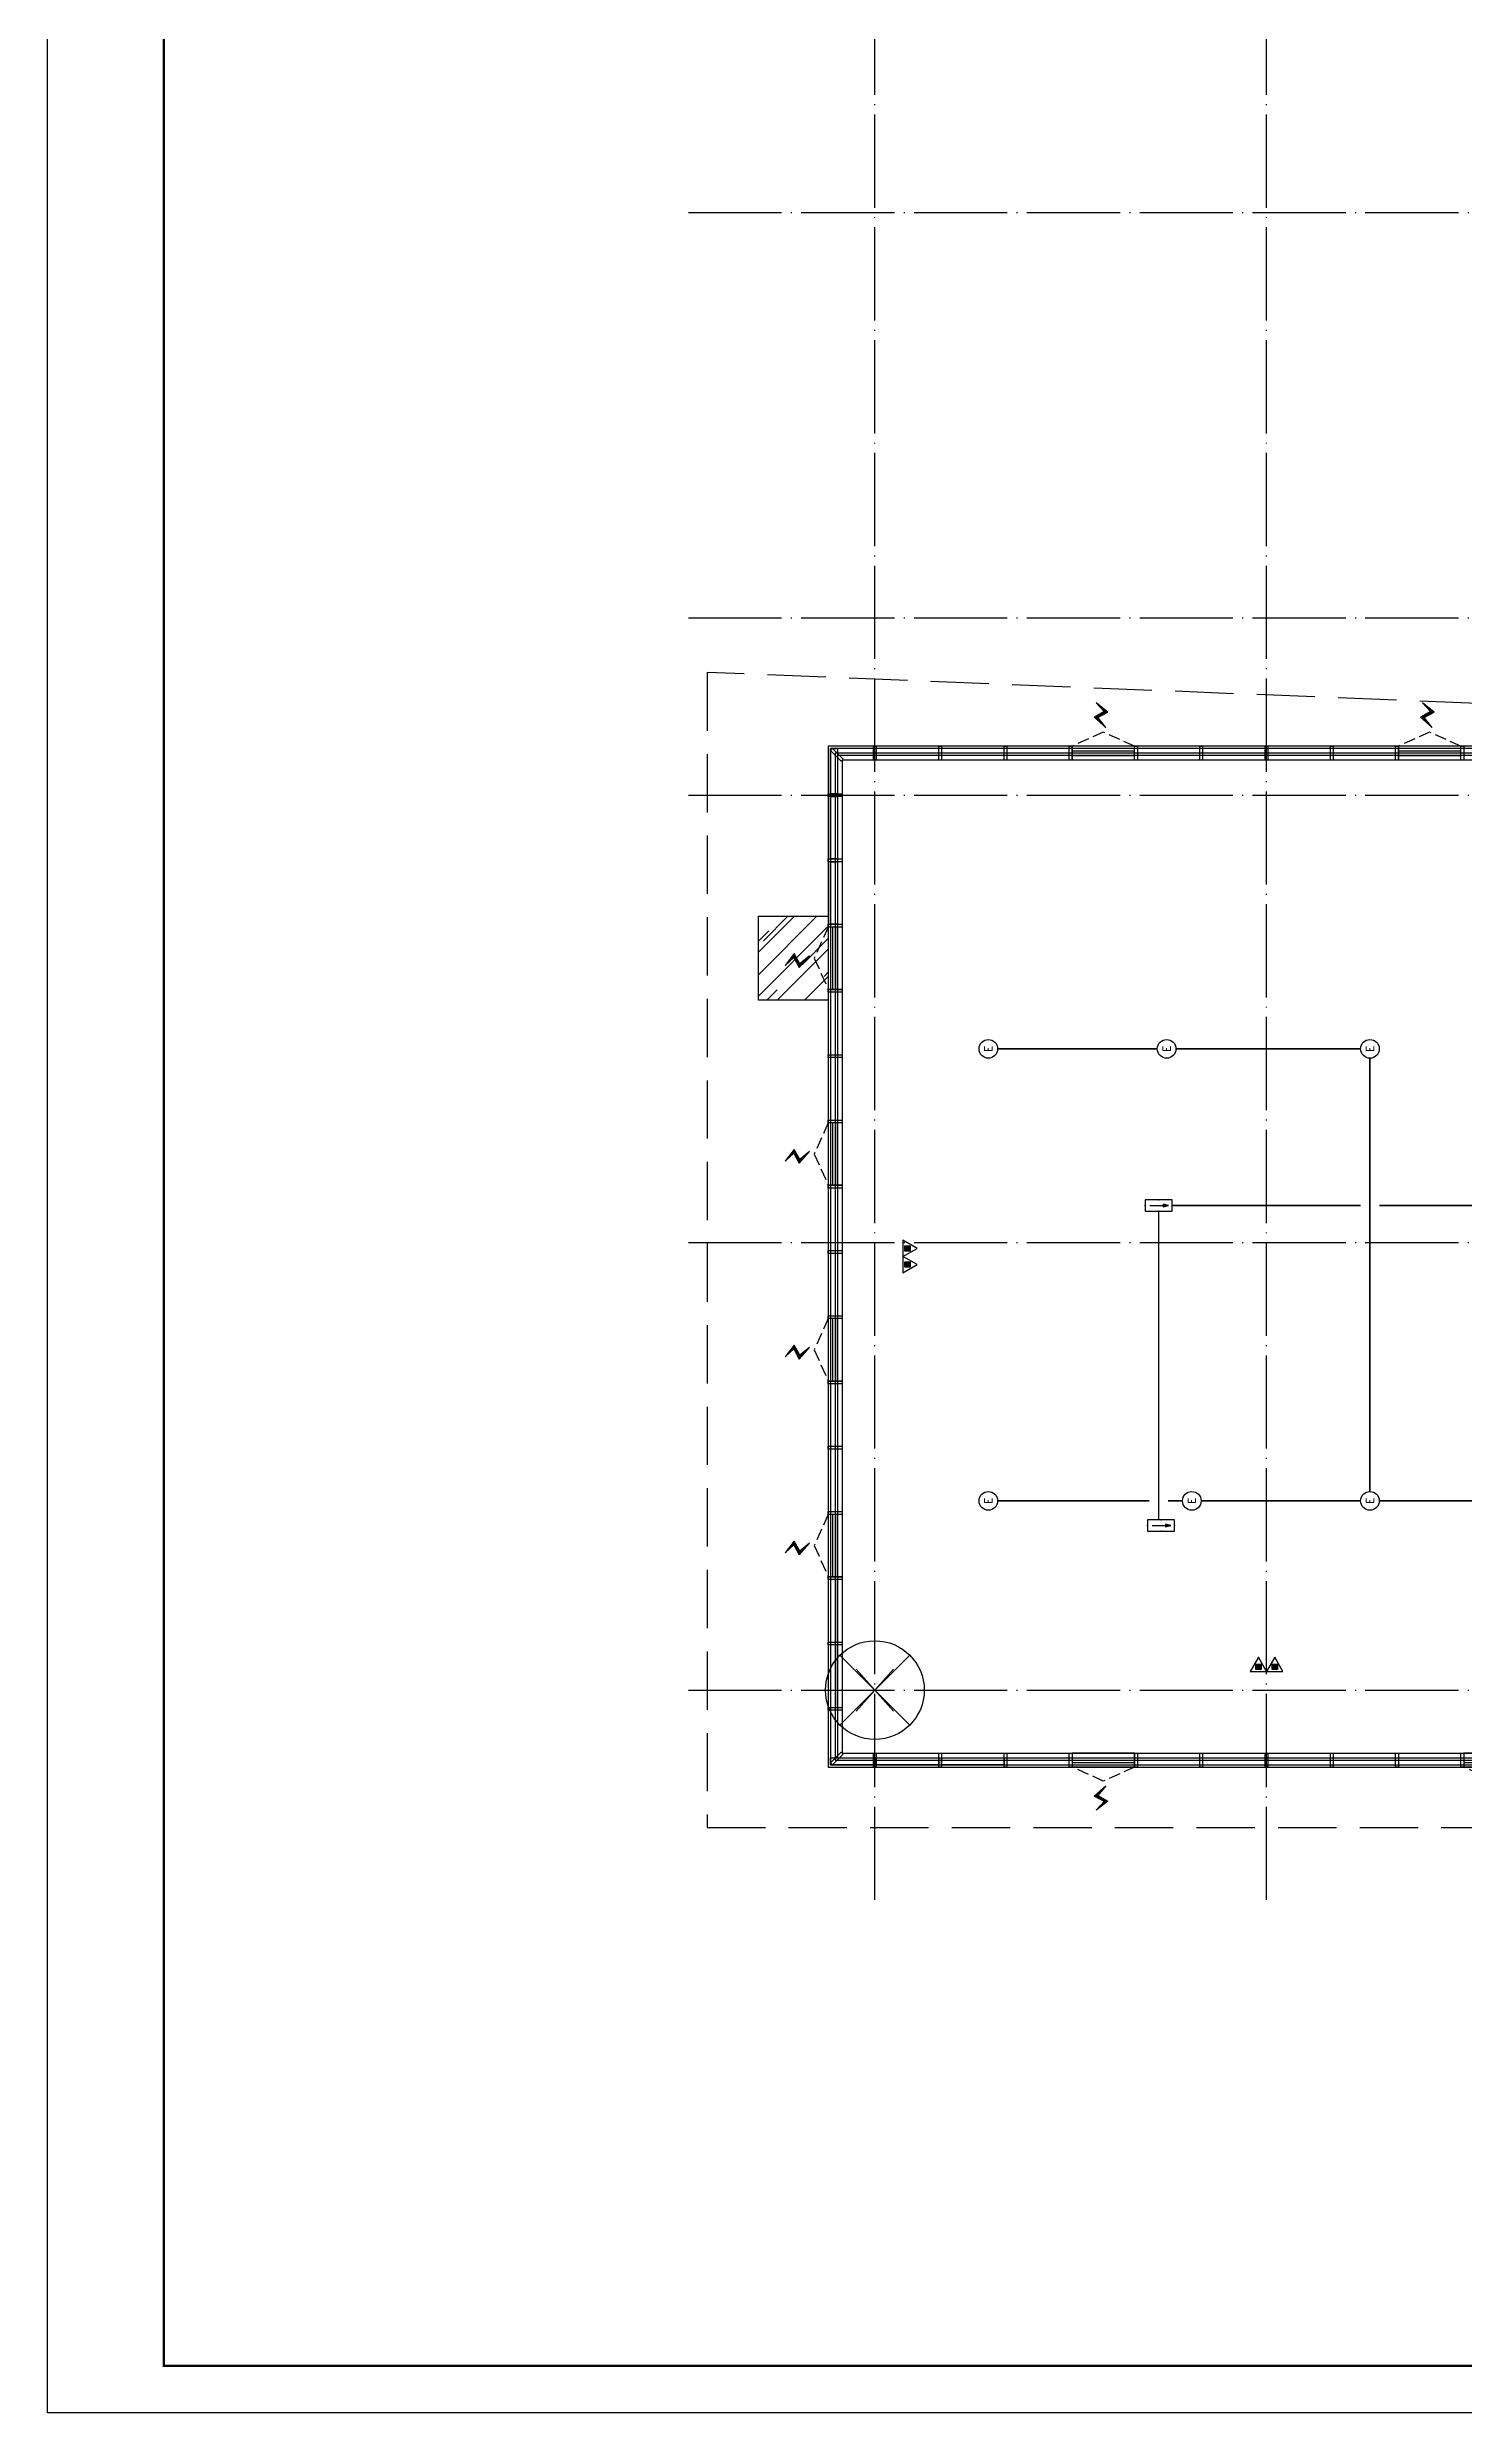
# Model space of a CAD drawing. Extents: x -2209072 to 495824, y -92434 to 572724.
# Drawn here: x 160259 to 190642, y 73600 to 124341 of the extents above; entities that cross this region are included whole.
import ezdxf
from ezdxf.enums import TextEntityAlignment as Align

# ---------------------------------------------------------------- set-up
doc = ezdxf.new("R2010")
doc.units = 0
doc.header["$LTSCALE"] = 1000
doc.header["$MEASUREMENT"] = 0
for name, pattern in [('6#7#幕墙$0$DASH', [0.35, 0.25, -0.1]), ('DASH', [0.35, 0.25, -0.1]), ('X-104 6#7#平面$0$104-1112 结构$0$$AUDIT_BAD_LTYPE1', [0]), ('X-104 6#7#平面$0$DOTE', [2.42, 2, -0.2, 0.02, -0.2])]:
    doc.linetypes.add(name, pattern=pattern)
doc.layers.get('0').update_dxf_attribs({"linetype": 'CONTINUOUS'})
doc.layers.get('Defpoints').update_dxf_attribs({"linetype": 'CONTINUOUS'})
doc.layers.add('6#7#幕墙$0$04-不打印_辅助线', color=165, linetype='CONTINUOUS', plot=False)
for name, color, linetype in [('6#7#幕墙$0$04-电动窗', 1, 'CONTINUOUS'), ('6#7#幕墙$0$A-C_玻璃幕墙', 140, 'CONTINUOUS'), ('6#7#幕墙$0$A-C_窗', 140, 'CONTINUOUS'), ('6#7#幕墙$0$A-O_屋面', 201, 'CONTINUOUS'), ('6#7#幕墙$0$A-TECH_结构', 21, 'CONTINUOUS'), ('EQUIP-照明', 3, 'CONTINUOUS'), ('WIRE-应急', 2, 'DASH'), ('X-104 6#7#平面$0$A-C_玻璃幕墙', 140, 'CONTINUOUS'), ('X-104 6#7#平面$0$A-E_楼梯', 171, 'CONTINUOUS'), ('X-104 6#7#平面$0$A-TECH_结构', 21, 'CONTINUOUS'), ('X-104 6#7#平面$0$A_AXIS-轴线', 36, 'X-104 6#7#平面$0$DOTE'), ('X-104 6#7#平面$0$A_STR-砌块墙', 121, 'CONTINUOUS'), ('X-104 6#7#平面$0$EH_玻璃', 156, 'CONTINUOUS'), ('X-104 6#7#平面$0$EQUIP_消防-01', 7, 'CONTINUOUS'), ('X-104 6#7#平面$0$TWT_TEXT', 7, 'CONTINUOUS')]:
    doc.layers.add(name, color=color, linetype=linetype)
doc.layers.add('X-104 6#7#平面$0$000套内', color=226, linetype='CONTINUOUS', lineweight=30, plot=False)
doc.styles.add('_TEL_DIM', font='SIMPLEX', dxfattribs={"width": 0.8, "height": 3.5, "bigfont": 'HZTXT'})

# ---------------------------------------------------------------- blocks, each defined once
blk = doc.blocks.new('X-104 6#7#平面$0$1f结构')
at = {"layer": 'Defpoints'}
for p, q in [((-400, -450), (400, 450)), ((-400, 450), (400, -450))]:
    blk.add_line(p, q, dxfattribs=at)
blk = doc.blocks.new('图框-A0+1-4')
for points, const_width in [([(0.02, 0.02), (1486.02, 0.02), (1486.02, 841.03), (0.02, 841.03)], 0.05), ([(1411.02, 831.03), (25.02, 831.03), (25.02, 10.03), (1411.02, 10.03)], 0.5)]:
    blk.add_lwpolyline(points, close=True, dxfattribs=dict(const_width=const_width))
at = {"const_width": 0.05}
blk.add_lwpolyline([(0.02, 420.53), (2.02, 420.53)], dxfattribs=at)
blk = doc.blocks.new('X-104 6#7#平面$0$dsgdfg')
at = {"layer": 'X-104 6#7#平面$0$A_AXIS-轴线'}
for points in [[(0, -4500), (0, 60900)], [(8400, -4500), (8400, 60900)], [(-4000, 31700), (114300, 31700)], [(-4000, 23000), (114300, 23000)], [(-4000, 19200), (114300, 19200)], [(-4000, 9600), (114300, 9600)], [(-4000, 0), (114300, 0)]]:
    blk.add_lwpolyline(points, dxfattribs=at)
blk = doc.blocks.new('X-104 6#7#平面$0$esafrg')
at = {"layer": 'X-104 6#7#平面$0$A-TECH_结构'}
blk.add_lwpolyline([(0, 21300), (0, 0), (51800, 0), (51800, 21300)], close=True, dxfattribs=at)
blk = doc.blocks.new('X-104 6#7#平面$0$A$C4EF3200C')
at = {"layer": 'X-104 6#7#平面$0$EH_玻璃'}
h = blk.add_hatch(dxfattribs=at)
h.set_pattern_fill('AR-RROOF', color=256, scale=600, angle=135)
h.set_pattern_definition([(135, (238369.9, -6000.3), (-1724.2092, 646.5784), [11430, -1524, 3810, -762]), (135, (237383.9, -5553.1), (-177.809, -1255.44), [2286, -251.46, 4572, -571.5]), (135, (237642.53, -6188.87), (-3162.8462, 2440.8336), [6096, -1066.8, 3048, -762])])
h.paths.add_polyline_path([(-1630, -500), (-1630, 1000), (170, 1000), (170, -500)])
at = {"layer": 'X-104 6#7#平面$0$A-C_玻璃幕墙'}
blk.add_lwpolyline([(-1630, -500), (-1630, 1000), (170, 1000), (170, -500)], close=True, dxfattribs=at)
blk = doc.blocks.new('6#7#幕墙$0$$TCHSYS$WIN2D')
for p, q in [((-0.5, 0.5), (0.5, 0.5)), ((-0.5, 0.5), (-0.5, -0.5)), ((0.5, 0.5), (0.5, -0.5)), ((0.5, 0.167), (-0.5, 0.167)), ((0.5, -0.167), (-0.5, -0.167)), ((-0.5, -0.5), (0.5, -0.5))]:
    blk.add_line(p, q)
blk = doc.blocks.new('6#7#幕墙$0$开启扇')
at = {"layer": '6#7#幕墙$0$04-电动窗'}
h = blk.add_hatch(color=1, dxfattribs=at)
h.dxf.hatch_style = 1
h.paths.add_polyline_path([(822, 978), (651, 790), (867, 672), (619, 453), (788, 663), (571, 780)])
at = {"layer": '6#7#幕墙$0$04-电动窗', "color": 1}
blk.add_lwpolyline([(822, 978), (651, 790), (867, 672), (619, 453), (788, 663), (571, 780), (822, 978)], close=True, dxfattribs=at)
at = {"layer": '6#7#幕墙$0$A-C_窗', "linetype": '6#7#幕墙$0$DASH'}
blk.add_lwpolyline([(0, 50), (670, 350), (1340, 50)], dxfattribs=at)
at = {"layer": '6#7#幕墙$0$A-C_窗', "xscale": -1340, "yscale": 300, "zscale": 1340, "rotation": 180}
blk.add_blockref('6#7#幕墙$0$$TCHSYS$WIN2D', (670, -100), dxfattribs=at)
blk = doc.blocks.new('*U1932')
at = {"layer": '6#7#幕墙$0$A-C_玻璃幕墙', "rotation": 180}
blk.add_blockref('6#7#幕墙$0$开启扇', (670, 50), dxfattribs=at)
blk = doc.blocks.new('*U1933')
at = {"color": 0, "linetype": 'ByBlock', "lineweight": -2, "transparency": 16777216}
for p in [(0, 0), (8400, 0), (16800, 0), (25200, 0), (33600, 0), (42000, 0)]:
    blk.add_blockref('*U1932', p, dxfattribs=at)
blk = doc.blocks.new('6#7#幕墙$0$FDFSG')
at = {"layer": 'Defpoints'}
blk.add_lwpolyline([(-749, 749), (0, 0), (-749, -749), (749, 749), (0, 0), (749, -749)], dxfattribs=at)
blk.add_circle((0, 0), 1059, dxfattribs=at)
blk = doc.blocks.new('6#7#幕墙$0$RDSSSD')
at = {"layer": '6#7#幕墙$0$A-C_玻璃幕墙'}
for points in [[(-30, 87750), (30, 87750), (30, 87450), (-30, 87450)], [(1370, 87750), (1430, 87750), (1430, 87450), (1370, 87450)], [(2770, 87750), (2830, 87750), (2830, 87450), (2770, 87450)], [(4170, 87750), (4230, 87750), (4230, 87450), (4170, 87450)], [(5570, 87750), (5630, 87750), (5630, 87450), (5570, 87450)], [(6970, 87750), (7030, 87750), (7030, 87450), (6970, 87450)], [(8370, 87750), (8430, 87750), (8430, 87450), (8370, 87450)], [(9770, 87750), (9830, 87750), (9830, 87450), (9770, 87450)], [(11170, 87750), (11230, 87750), (11230, 87450), (11170, 87450)], [(12570, 87750), (12630, 87750), (12630, 87450), (12570, 87450)], [(13970, 87750), (14030, 87750), (14030, 87450), (13970, 87450)], [(15370, 87750), (15430, 87750), (15430, 87450), (15370, 87450)], [(16770, 87750), (16830, 87750), (16830, 87450), (16770, 87450)], [(18170, 87750), (18230, 87750), (18230, 87450), (18170, 87450)], [(19570, 87750), (19630, 87750), (19630, 87450), (19570, 87450)], [(20970, 87750), (21030, 87750), (21030, 87450), (20970, 87450)], [(22370, 87750), (22430, 87750), (22430, 87450), (22370, 87450)], [(23770, 87750), (23830, 87750), (23830, 87450), (23770, 87450)], [(25170, 87750), (25230, 87750), (25230, 87450), (25170, 87450)], [(26570, 87750), (26630, 87750), (26630, 87450), (26570, 87450)], [(27970, 87750), (28030, 87750), (28030, 87450), (27970, 87450)], [(29370, 87750), (29430, 87750), (29430, 87450), (29370, 87450)], [(30770, 87750), (30830, 87750), (30830, 87450), (30770, 87450)], [(32170, 87750), (32230, 87750), (32230, 87450), (32170, 87450)], [(33570, 87750), (33630, 87750), (33630, 87450), (33570, 87450)], [(34970, 87750), (35030, 87750), (35030, 87450), (34970, 87450)], [(36370, 87750), (36430, 87750), (36430, 87450), (36370, 87450)], [(37770, 87750), (37830, 87750), (37830, 87450), (37770, 87450)], [(39170, 87750), (39230, 87750), (39230, 87450), (39170, 87450)], [(40570, 87750), (40630, 87750), (40630, 87450), (40570, 87450)], [(41970, 87750), (42030, 87750), (42030, 87450), (41970, 87450)], [(43370, 87750), (43430, 87750), (43430, 87450), (43370, 87450)], [(44770, 87750), (44830, 87750), (44830, 87450), (44770, 87450)], [(46170, 87750), (46230, 87750), (46230, 87450), (46170, 87450)], [(47570, 87750), (47630, 87750), (47630, 87450), (47570, 87450)], [(48970, 87750), (49030, 87750), (49030, 87450), (48970, 87450)], [(50370, 87750), (50430, 87750), (50430, 87450), (50370, 87450)]]:
    blk.add_lwpolyline(points, close=True, dxfattribs=at)
blk = doc.blocks.new('6#7#幕墙$0$jiao')
at = {"layer": '6#7#幕墙$0$A-C_窗'}
blk.add_lwpolyline([(51079, -1171), (51308, -1400), (51350, -1358), (51121, -1129)], close=True, dxfattribs=at)
blk = doc.blocks.new('6#7#幕墙$0$ii')
blk.add_lwpolyline([(-1340, 0), (0, 0), (0, -150), (-1340, -150)], close=True)
blk = doc.blocks.new('6#7#幕墙$0$AUDIT_I_180910175819-0')
blk.add_lwpolyline([(-970, 0), (0, 0), (0, -150), (-970, -150)], close=True)
blk = doc.blocks.new('*U1967')
blk.add_lwpolyline([(-1360, 0), (-20, 0), (-20, -150), (-1360, -150)], close=True)
blk = doc.blocks.new('*U1968')
blk.add_lwpolyline([(-1360, 0), (-440, 0), (-440, -150), (-1360, -150)], close=True)
blk = doc.blocks.new('*U1960')
at = {"layer": '6#7#幕墙$0$A-C_玻璃幕墙', "xscale": -1, "rotation": 90}
blk.add_blockref('6#7#幕墙$0$开启扇', (50, 670), dxfattribs=at)
blk = doc.blocks.new('6#7#幕墙')
at = {"layer": '6#7#幕墙$0$04-不打印_辅助线'}
blk.add_lwpolyline([(160262, 162700), (317912, 162700), (317912, 73600), (160262, 73600)], close=True, dxfattribs=at)
at = {"layer": '6#7#幕墙$0$A-C_玻璃幕墙'}
blk.add_lwpolyline([(177012, 109350), (177012, 87450), (229412, 87450), (229412, 109350), (177012, 109350)], dxfattribs=at)
for points in [[(177062, 109300), (177062, 87500), (229362, 87500), (229362, 109300)], [(177212, 109150), (177212, 87650), (229212, 87650), (229212, 109150)], [(177982, 109350), (178042, 109350), (178042, 109050), (177982, 109050)], [(179382, 109350), (179442, 109350), (179442, 109050), (179382, 109050)], [(180782, 109350), (180842, 109350), (180842, 109050), (180782, 109050)], [(182182, 109350), (182242, 109350), (182242, 109050), (182182, 109050)], [(183582, 109350), (183642, 109350), (183642, 109050), (183582, 109050)], [(184982, 109350), (185042, 109350), (185042, 109050), (184982, 109050)], [(186382, 109350), (186442, 109350), (186442, 109050), (186382, 109050)], [(187782, 109350), (187842, 109350), (187842, 109050), (187782, 109050)], [(189182, 109350), (189242, 109350), (189242, 109050), (189182, 109050)], [(190582, 109350), (190642, 109350), (190642, 109050), (190582, 109050)], [(177312, 108330), (177312, 108270), (177012, 108270), (177012, 108330)], [(177312, 106930), (177312, 106870), (177012, 106870), (177012, 106930)], [(177312, 105530), (177312, 105470), (177012, 105470), (177012, 105530)], [(177312, 104130), (177312, 104070), (177012, 104070), (177012, 104130)], [(177312, 102730), (177312, 102670), (177012, 102670), (177012, 102730)], [(177312, 101330), (177312, 101270), (177012, 101270), (177012, 101330)], [(177312, 99930), (177312, 99870), (177012, 99870), (177012, 99930)], [(177312, 98530), (177312, 98470), (177012, 98470), (177012, 98530)], [(177312, 97130), (177312, 97070), (177012, 97070), (177012, 97130)], [(177312, 95730), (177312, 95670), (177012, 95670), (177012, 95730)], [(177312, 94330), (177312, 94270), (177012, 94270), (177012, 94330)], [(177312, 92930), (177312, 92870), (177012, 92870), (177012, 92930)], [(177312, 91530), (177312, 91470), (177012, 91470), (177012, 91530)], [(177312, 90130), (177312, 90070), (177012, 90070), (177012, 90130)], [(177312, 88730), (177312, 88670), (177012, 88670), (177012, 88730)]]:
    blk.add_lwpolyline(points, close=True, dxfattribs=at)
at = {"layer": '6#7#幕墙$0$A-C_窗'}
blk.add_lwpolyline([(177333, 87729), (177104, 87500), (177062, 87542), (177291, 87771)], close=True, dxfattribs=at)
at = {"layer": '6#7#幕墙$0$A-O_屋面', "linetype": '6#7#幕墙$0$DASH', "ltscale": 5}
blk.add_lwpolyline([(213680, 109350), (174412, 110930), (174412, 86150), (214712, 86150), (214712, 87450)], dxfattribs=at)
at = {"layer": '6#7#幕墙$0$A-TECH_结构'}
blk.add_lwpolyline([(177312, 109050), (177312, 87750), (229112, 87750), (229112, 109050)], close=True, dxfattribs=at)
at = {"color": 0, "linetype": 'ByBlock', "lineweight": -2, "transparency": 16777216}
blk.add_blockref('*U1960', (177012, 92200), dxfattribs=at)
blk.add_blockref('*U1933', (182912, 87450))
at = {"layer": '6#7#幕墙$0$04-不打印_辅助线'}
blk.add_blockref('6#7#幕墙$0$FDFSG', (178012, 89100), dxfattribs=at)
at = {"layer": '6#7#幕墙$0$A-C_玻璃幕墙', "xscale": -1}
for name, p, rotation in [('6#7#幕墙$0$开启扇', (183582, 109300), 359.9999999999999), ('6#7#幕墙$0$开启扇', (190582, 109300), 359.9999999999999), ('6#7#幕墙$0$开启扇', (177062, 105470), 90), ('6#7#幕墙$0$开启扇', (177062, 101270), 90), ('6#7#幕墙$0$开启扇', (177062, 97070), 90), ('6#7#幕墙$0$ii', (177062, 90130), 90), ('6#7#幕墙$0$ii', (177062, 88730), 90)]:
    blk.add_blockref(name, p, dxfattribs=dict(at, rotation=rotation))
at = {"layer": '6#7#幕墙$0$A-C_玻璃幕墙'}
for name, p, rotation in [('6#7#幕墙$0$AUDIT_I_180910175819-0', (177062, 109300), 90), ('6#7#幕墙$0$ii', (177062, 108270), 90), ('6#7#幕墙$0$ii', (177062, 106870), 90), ('*U1968', (178422, 87650), 359.9980808591542), ('*U1967', (179402, 87650), 359.9980808591542), ('*U1967', (180802, 87650), 359.9980808591542)]:
    blk.add_blockref(name, p, dxfattribs=dict(at, rotation=rotation))
at = {"layer": '6#7#幕墙$0$A-C_窗', "rotation": 180}
blk.add_blockref('6#7#幕墙$0$jiao', (228412, 107900), dxfattribs=at)
at = {"layer": '6#7#幕墙$0$A-C_窗'}
blk.add_blockref('6#7#幕墙$0$RDSSSD', (178012, 0), dxfattribs=at)
blk = doc.blocks.new('X-104 6#7#平面$0$$TWTSYS$00000546')
h = blk.add_hatch()
h.set_pattern_fill('ANSI31', color=256, scale=200, style=0)
h.set_pattern_definition([(45, (-38543.802, -6670.83), (-17.67767, 17.67767), [])])
h.paths.add_polyline_path([(-65, 174), (65, 174), (65, 44), (-65, 44)])
for points in [[(0, 344), (-198, 0), (198, 0)], [(-65, 174), (65, 174), (65, 44), (-65, 44)]]:
    blk.add_lwpolyline(points, close=True)
blk = doc.blocks.new('X-104 6#7#平面$0$灭火器1')
at = {"layer": 'X-104 6#7#平面$0$EQUIP_消防-01', "xscale": 0.88, "yscale": 0.88, "zscale": 0.88, "rotation": 270}
for p in [(283402, 14626), (283402, 14277)]:
    blk.add_blockref('X-104 6#7#平面$0$$TWTSYS$00000546', p, dxfattribs=at)
blk = doc.blocks.new('X-104 6#7#平面$0$灭火器2')
at = {"layer": 'X-104 6#7#平面$0$EQUIP_消防-01', "xscale": 0.88, "yscale": 0.88, "zscale": 0.88, "rotation": 90}
for p in [(-4049632, -27064), (-4049632, -27413)]:
    blk.add_blockref('X-104 6#7#平面$0$$TWTSYS$00000546', p, dxfattribs=at)
blk = doc.blocks.new('X-104 6#7#平面$0$A$C61334207')
at = {"layer": 'X-104 6#7#平面$0$EQUIP_消防-01', "rotation": 270}
blk.add_blockref('X-104 6#7#平面$0$灭火器2', (213652, -3960130), dxfattribs=at)
at = {"layer": 'X-104 6#7#平面$0$TWT_TEXT', "linetype": 'ByBlock'}
blk.add_blockref('X-104 6#7#平面$0$灭火器1', (-104788, 83951), dxfattribs=at)
blk = doc.blocks.new('X-104 6#7#平面')
at = {"layer": 'X-104 6#7#平面$0$000套内'}
blk.add_lwpolyline([(201062, 98700), (191762, 98700), (191762, 98700), (191762, 98700), (191762, 109200), (177162, 109200), (177162, 87600), (229262, 87600), (229262, 94350), (204912, 94350), (204912, 98700), (202862, 98700), (202862, 98200), (201062, 98200), (201062, 98700)], dxfattribs=at)
at = {"linetype": 'X-104 6#7#平面$0$104-1112 结构$0$$AUDIT_BAD_LTYPE1'}
blk.add_blockref('X-104 6#7#平面$0$A$C61334207', (0, 0), dxfattribs=at)
for name, p in [('6#7#幕墙', (0, 0)), ('X-104 6#7#平面$0$dsgdfg', (178012, 89100)), ('X-104 6#7#平面$0$1f结构', (178012, 89100))]:
    blk.add_blockref(name, p)
at = {"xscale": 100, "yscale": 100, "zscale": 100}
blk.add_blockref('图框-A0+1-4', (160259, 73600), dxfattribs=at)
at = {"layer": 'X-104 6#7#平面$0$A-E_楼梯', "color": 0, "rotation": 90}
blk.add_blockref('X-104 6#7#平面$0$A$C4EF3200C', (176512, 105530), dxfattribs=at)
at = {"layer": 'X-104 6#7#平面$0$A_STR-砌块墙'}
blk.add_blockref('X-104 6#7#平面$0$esafrg', (177312, 87750), dxfattribs=at)
blk = doc.blocks.new('$equip$00001838')
blk.add_circle((0, 0), 0.5)
at = {"color": 7, "style": '_TEL_DIM'}
blk.add_attdef('$TEXT$', text='', height=0.4, dxfattribs=at).set_placement((0, 0), align=Align.MIDDLE_CENTER)
at = {"color": 7, "style": '_TEL_DIM', "flags": 1}
blk.add_attdef('A', text='', height=0.00002, dxfattribs=at).set_placement((0, 0), align=Align.MIDDLE_CENTER)
blk = doc.blocks.new('$equip$00002540')
blk.add_hatch(color=256).paths.add_polyline_path([(0.24, 0.37), (0.24, 0.23), (0.53, 0.3)])
for p, q in [((-0.72, 0.6), (-0.72, 0)), ((0.72, 0.6), (-0.72, 0.6)), ((-0.72, 0), (0.72, 0)), ((0.24, 0.37), (0.24, 0.23)), ((0.53, 0.3), (0.24, 0.37)), ((0.24, 0.23), (0.53, 0.3)), ((0.72, 0), (0.72, 0.6))]:
    blk.add_line(p, q)
at = {"color": 7}
blk.add_line((-0.48, 0.3), (0.48, 0.3), dxfattribs=at)
at = {"const_width": 0.02}
blk.add_lwpolyline([(-0.72, 0.6), (-0.72, 0), (0.72, 0), (0.72, 0.6), (-0.72, 0.6), (-0.72, 0)], dxfattribs=at)
for p in [(-0.72, 0.3), (0, 0.6), (0, 0), (0.72, 0.3)]:
    blk.add_point(p)
at = {"color": 7, "style": '_TEL_DIM', "flags": 1}
blk.add_attdef('A', text='', height=0.00002, dxfattribs=at).set_placement((0, 0), align=Align.MIDDLE_CENTER)

msp = doc.modelspace()

# ---------------------------------------------------------------- linework, layer by layer
at = {"layer": 'WIRE-应急', "linetype": 'DASH', "const_width": 35}
for points in [[(180645, 102856), (184070, 102856)], [(184470, 102856), (188431, 102856)], [(188631, 93360), (188631, 102656)], [(184387, 99497), (188431, 99497)], [(188831, 99497), (191298, 99497)], [(184099, 99377), (184099, 92752)], [(180645, 93160), (183899, 93160)], [(184299, 93160), (184610, 93160)], [(185010, 93160), (188431, 93160)], [(188831, 93160), (192256, 93160)]]:
    msp.add_lwpolyline(points, dxfattribs=at)

# ---------------------------------------------------------------- block references
msp.add_blockref('X-104 6#7#平面', (0, 0))
at = {"layer": 'EQUIP-照明', "xscale": 400, "yscale": 400, "zscale": 400, "rotation": 90}
for p in [(180445, 102856), (184270, 102856), (188631, 102856), (180445, 93160), (184810, 93160), (188631, 93160)]:
    msp.add_blockref('$equip$00001838', p, dxfattribs=at).add_auto_attribs({'$TEXT$': 'E'})
at = {"layer": 'EQUIP-照明', "xscale": 400, "yscale": 400, "zscale": 400}
for p in [(184099, 99377), (184150, 92512)]:
    msp.add_blockref('$equip$00002540', p, dxfattribs=at)

doc.saveas('drawing.dxf')
